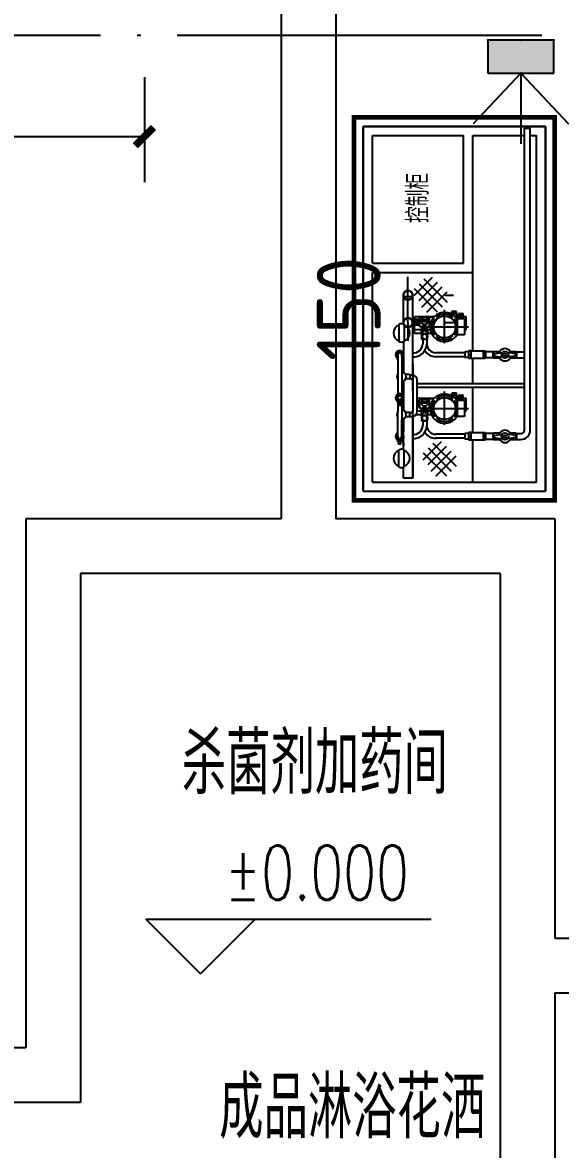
# Model space of a CAD drawing. Extents: x 36816 to 262577, y 14502 to 89811.
# Drawn here: x 208668 to 211617, y 39959 to 46137 of the extents above; entities that cross this region are included whole.
import ezdxf

# ---------------------------------------------------------------- set-up
doc = ezdxf.new("R2010")
doc.units = 0
doc.header["$LTSCALE"] = 1000
doc.header["$MEASUREMENT"] = 0
doc.linetypes.add('DOTE', pattern=[2.42, 2, -0.2, 0.02, -0.2])
doc.layers.get('0').update_dxf_attribs({"color": 8})
doc.layers.get('Defpoints').update_dxf_attribs({"color": 8})
for name, color, linetype in [('-人员定位', 6, 'Continuous'), ('3T_WOOD', 8, 'Continuous'), ('DIM_ELEV', 8, 'Continuous'), ('DIM_SYMB', 8, 'Continuous'), ('DOTE', 8, 'DOTE'), ('PUB_DIM', 8, 'Continuous'), ('PUB_TEXT', 8, 'Continuous'), ('设备', 8, 'Continuous')]:
    doc.layers.add(name, color=color, linetype=linetype)
doc.styles.add('_TCH_DIM', font='simplex.shx', dxfattribs={"bigfont": 'gbcbig.shx'})
doc.styles.add('_TCH_DIM_T3', font='simplex.shx', dxfattribs={"width": 0.705882, "bigfont": 'gbcbig.shx'})
doc.styles.add('st1', font='geditxt.shx', dxfattribs={"width": 0.8, "bigfont": 'dxt.shx'})
doc.styles.get("Standard").update_dxf_attribs({"font": 'gbenor.shx', "bigfont": 'gbcbig.shx'})
doc.dimstyles.new('_TCH_ARCH&&100', dxfattribs={"dimtxt": 297.5, "dimasz": 100, "dimexe": 250, "dimexo": 300, "dimgap": 126.25, "dimtad": 1, "dimdec": 0, "dimzin": 0, "dimdsep": 46, "dimtxsty": '_TCH_DIM_T3', "dimblk": 'ARCHTICK', "dimcen": 0.09, "dimclrt": 7, "dimazin": 2, "dimtfac": 1, "dimtdec": 0, "dimtix": 1, "dimtmove": 2, "dimatfit": 3, "dimldrblk": 'ARCHTICK', "dimfxl": 0, "dimtolj": 1, "dimtzin": 0, "dimarcsym": 0})
doc.dimstyles.get("Standard").update_dxf_attribs({"dimscale": 100, "dimtxt": 3.5, "dimasz": 1, "dimexe": 2.5, "dimexo": 3, "dimgap": 1.5, "dimtad": 1, "dimdec": 0, "dimzin": 0, "dimdsep": 46, "dimtxsty": 'Standard', "dimblk": 'ARCHTICK', "dimcen": 0.09, "dimadec": 0, "dimazin": 0, "dimtfac": 1, "dimtdec": 0, "dimtix": 1, "dimtmove": 2, "dimatfit": 3, "dimfxl": 0, "dimtolj": 1, "dimtzin": 0, "dimarcsym": 0})

# ---------------------------------------------------------------- blocks, each defined once
blk = doc.blocks.new('_DotSmall')
at = {"color": 0, "linetype": 'ByBlock', "lineweight": 100, "const_width": 0.5}
blk.add_lwpolyline([(-0.0625, 0, 1), (0.0625, 0, 1)], format="xyb", close=True, dxfattribs=at)
blk = doc.blocks.new('*D20')
at = {"layer": 'Defpoints', "color": 0, "transparency": 16777216}
for p in [(210685.8, 44641.9), (210781.1, 44641.9), (210685.8, 44491.9)]:
    blk.add_point(p, dxfattribs=at)
at = {"layer": '设备', "color": 0, "lineweight": -2, "transparency": 16777216}
for p, q in [((210781.1, 44641.9), (210781.1, 44741.9)), ((210781.1, 44491.9), (210781.1, 44641.9)), ((210985.8, 44641.9), (211031.1, 44641.9)), ((210781.1, 44491.9), (210781.1, 44391.9)), ((210985.8, 44491.9), (211031.1, 44491.9))]:
    blk.add_line(p, q, dxfattribs=at)
at = {"layer": '设备', "color": 0, "lineweight": -2, "transparency": 16777216, "xscale": 100, "yscale": 100, "zscale": 100}
for p, rotation in [((210781.1, 44641.9), 270), ((210781.1, 44491.9), 90)]:
    blk.add_blockref('_DotSmall', p, dxfattribs=dict(at, rotation=rotation))
at = {"layer": '设备', "color": 0, "transparency": 16777216, "insert": (210456.1, 44566.9), "char_height": 350, "attachment_point": 5, "rotation": 90}
blk.add_mtext('\\A1;150', dxfattribs=at)
blk = doc.blocks.new('_ArchTick')
at = {"color": 0, "linetype": 'ByBlock', "const_width": 0.4}
blk.add_lwpolyline([(-0.5, -0.5), (0.5, 0.5)], dxfattribs=at)
blk = doc.blocks.new('*D34')
at = {"layer": 'Defpoints', "color": 0, "transparency": 16777216}
for p in [(211835.8, 46698.6), (210735.8, 46116.3), (211835.8, 46116.3)]:
    blk.add_point(p, dxfattribs=at)
at = {"layer": 'PUB_DIM', "color": 0, "lineweight": -2, "transparency": 16777216}
for p, q in [((210735.8, 46416.3), (210735.8, 46948.6)), ((211835.8, 46416.3), (211835.8, 46948.6)), ((210735.8, 46698.6), (211835.8, 46698.6))]:
    blk.add_line(p, q, dxfattribs=at)
at = {"layer": 'PUB_DIM', "color": 0, "lineweight": -2, "transparency": 16777216, "xscale": 100, "yscale": 100, "zscale": 100, "rotation": 180}
blk.add_blockref('_ArchTick', (210735.8, 46698.6), dxfattribs=at)
at = {"layer": 'PUB_DIM', "color": 0, "lineweight": -2, "transparency": 16777216, "xscale": 100, "yscale": 100, "zscale": 100}
blk.add_blockref('_ArchTick', (211835.8, 46698.6), dxfattribs=at)
at = {"layer": 'PUB_DIM', "color": 7, "transparency": 16777216, "insert": (211285.8, 46973.6), "char_height": 297.5, "attachment_point": 5, "style": '_TCH_DIM_T3'}
blk.add_mtext('\\A1;1100', dxfattribs=at)
blk = doc.blocks.new('*D40')
at = {"layer": 'Defpoints', "color": 0, "transparency": 16777216}
for p in [(206835.8, 46136.6), (209335.8, 46136.6), (209335.8, 45511.8)]:
    blk.add_point(p, dxfattribs=at)
at = {"layer": 'PUB_DIM', "color": 0, "lineweight": -2, "transparency": 16777216}
for p, q in [((206835.8, 45836.6), (206835.8, 45261.8)), ((209335.8, 45836.6), (209335.8, 45261.8)), ((206835.8, 45511.8), (209335.8, 45511.8))]:
    blk.add_line(p, q, dxfattribs=at)
at = {"layer": 'PUB_DIM', "color": 0, "lineweight": -2, "transparency": 16777216, "xscale": 100, "yscale": 100, "zscale": 100, "rotation": 180}
blk.add_blockref('_ArchTick', (206835.8, 45511.8), dxfattribs=at)
at = {"layer": 'PUB_DIM', "color": 0, "lineweight": -2, "transparency": 16777216, "xscale": 100, "yscale": 100, "zscale": 100}
blk.add_blockref('_ArchTick', (209335.8, 45511.8), dxfattribs=at)
at = {"layer": 'PUB_DIM', "color": 7, "transparency": 16777216, "insert": (208085.8, 45786.8), "char_height": 297.5, "attachment_point": 5, "style": '_TCH_DIM_T3'}
blk.add_mtext('\\A1;2500', dxfattribs=at)
blk = doc.blocks.new('定位基站')
at = {"layer": '-人员定位', "ltscale": 0.01}
h = blk.add_hatch(color=256, dxfattribs=at)
h.dxf.hatch_style = 1
h.paths.add_polyline_path([(406524, 477798), (406524, 477617.1), (406162.1, 477617.1), (406162.1, 477798)])
at = {"layer": '-人员定位', "color": 6}
for p, q in [((406343, 477798), (406343, 478186.1)), ((406343, 477798), (406082.2, 478076.6)), ((406343, 477798), (406603.9, 478076.6)), ((406343, 477995.5), (406343, 477995.5)), ((406162.1, 477798), (406524, 477798)), ((406162.1, 477617.1), (406162.1, 477798)), ((406524, 477798), (406524, 477617.1)), ((406524, 477617.1), (406162.1, 477617.1))]:
    blk.add_line(p, q, dxfattribs=at)
for p in [(406343, 477798), (406162.1, 477617.1), (406343, 477617.1), (406524, 477617.1)]:
    blk.add_point(p, dxfattribs=at)

msp = doc.modelspace()

# ---------------------------------------------------------------- linework, layer by layer
at = {"layer": '3T_WOOD', "color": 117}
for p, q in [((210085.6, 46566.9, 0), (210085.6, 43416.9, 0)), ((210385.6, 46566.9, 0), (210385.6, 43416.9, 0)), ((210085.6, 43416.9, 0), (208685.8, 43416.9, 0)), ((208685.8, 43416.9, 0), (208685.8, 40516.9, 0)), ((211585.8, 43416.9, 0), (210385.6, 43416.9, 0)), ((211585.8, 43416.9, 0), (211585.8, 41116.9, 0)), ((211285.8, 43116.9, 0), (208985.8, 43116.9, 0)), ((208985.8, 43116.9, 0), (208985.8, 40216.9, 0)), ((211285.8, 43116.9, 0), (211285.8, 39696.9, 0)), ((211585.8, 41116.9, 0), (212275.8, 41116.9, 0)), ((211585.8, 40816.9, 0), (215425.8, 40816.9, 0)), ((211585.8, 40816.9, 0), (211585.8, 39696.9, 0)), ((208685.8, 40516.9, 0), (201815.8, 40516.9, 0)), ((208985.8, 40216.9, 0), (205635.8, 40216.9, 0))]:
    msp.add_line(p, q, dxfattribs=at)
at = {"layer": 'DIM_ELEV'}
for p, q in [((209643.2, 40922.4), (209343.2, 41222.4)), ((209343.2, 41222.4), (210908.2, 41222.4)), ((209643.2, 40922.4), (209943.2, 41222.4))]:
    msp.add_line(p, q, dxfattribs=at)
at = {"layer": 'DIM_SYMB'}
for points in [[(210235.6, 44640.3, 0, 0, 0), (210235.6, 45060.2, 40, 0, 0), (210235.6, 45210.2, 0, 0, 0)], [(208840, 41708.1, 0, 0, 0), (208840, 42032.4, 40, 0, 0), (208840, 42182.4, 0, 0, 0)], [(211422.8, 41746.8, 0, 0, 0), (211422.8, 42052.5, 40, 0, 0), (211422.8, 42202.5, 0, 0, 0)], [(211424.9, 40023.3, 0, 0, 0), (211424.9, 40317.6, 40, 0, 0), (211424.9, 40467.6, 0, 0, 0)]]:
    msp.add_lwpolyline(points, format="xyseb", dxfattribs=at)
at = {"layer": 'DOTE'}
msp.add_line((199835.8, 46066.9), (219835.8, 46066.9), dxfattribs=at)
at = {"layer": '设备', "color": 251}
for p, q in [((210485.7, 45616.9), (210485.7, 43516.9)), ((211585.8, 45616.9), (210485.7, 45616.9)), ((211585.8, 45616.9), (211585.8, 43516.9)), ((210535.8, 45566.9), (210535.8, 43566.9)), ((211535.8, 45566.9), (210535.8, 45566.9)), ((211535.8, 45566.9), (210535.8, 45566.9)), ((211535.8, 45566.9), (210535.8, 45566.9)), ((210535.8, 43566.9), (210535.8, 45566.9)), ((210535.8, 45566.9), (211535.8, 45566.9)), ((210535.8, 45566.9), (211535.8, 45566.9)), ((211419.8, 43903.1), (211419.8, 45556.9)), ((211419.8, 45556.9), (211451.8, 45556.9)), ((211451.8, 43903.1), (211451.8, 45556.9)), ((211535.8, 45566.9), (211535.8, 43566.9)), ((211535.8, 43566.9), (211535.8, 45566.9)), ((210585.8, 45516.9), (211085.8, 45516.9)), ((210585.8, 45516.9), (211085.8, 45516.9)), ((210585.8, 44816.9), (210585.8, 45516.9)), ((210585.8, 45516.9), (211085.8, 45516.9)), ((211085.8, 44816.9), (211085.8, 45516.9)), ((211135.8, 44336.8), (211135.8, 45516.9)), ((211135.8, 45516.9), (211419.8, 45516.9)), ((211135.8, 45516.9), (211419.8, 45516.9)), ((211135.8, 45516.9), (211419.8, 45516.9)), ((211451.8, 45516.9), (211485.8, 45516.9)), ((211451.8, 45516.9), (211485.8, 45516.9)), ((211451.8, 45516.9), (211485.8, 45516.9)), ((211485.8, 43616.9), (211485.8, 45516.9)), ((210585.8, 44816.9), (211085.8, 44816.9)), ((210585.8, 44766.9), (211135.8, 44766.9)), ((210585.8, 43616.9), (210585.8, 44766.9)), ((210815, 44639.7), (210915.5, 44740.3)), ((210868, 44731.2), (210995.1, 44604.1)), ((210815, 44678.2), (210942, 44551.1)), ((210841.5, 44613.2), (210942.1, 44713.8)), ((210841.5, 44704.7), (210968.6, 44577.6)), ((210857.7, 44576.4), (210968.6, 44687.3)), ((210756.8, 44483.6), (210756.8, 44632.6)), ((210806.8, 44632.6), (210756.8, 44632.6)), ((210806.8, 44205.4), (210806.8, 44632.6)), ((210884.2, 44549.9), (210995.1, 44660.8)), ((210981.8, 44379.2), (210981.8, 44561.5)), ((211048.1, 44542.9), (211019.8, 44542.9)), ((211021.3, 44537.4), (211021.3, 44552.9)), ((211046.3, 44552.9), (211021.3, 44552.9)), ((211046.3, 44515.2), (211046.3, 44552.9)), ((211061.3, 44541.9), (211080.3, 44541.9)), ((210730.8, 44482.6), (210730.8, 44387.2)), ((210760.8, 44482.6), (210760.8, 44387.2)), ((210923.7, 44522.9), (210816.8, 44522.9)), ((210816.8, 44432.9), (210816.8, 44522.9)), ((210817.8, 44479.9), (210817.8, 44509.9)), ((210827.8, 44509.9), (210817.8, 44509.9)), ((210827.8, 44479.9), (210817.8, 44479.9)), ((210827.8, 44479.9), (210827.8, 44509.9)), ((210841.8, 44508.9), (210827.8, 44508.9)), ((210841.8, 44480.9), (210827.8, 44480.9)), ((210923.7, 44522.9), (210831.3, 44522.9)), ((210923.7, 44522.9), (210831.3, 44522.9)), ((210923.7, 44522.9), (210831.3, 44522.9)), ((210923.7, 44522.9), (210831.3, 44522.9)), ((210841.8, 44508.9), (210831.3, 44508.9)), ((210841.8, 44508.9), (210831.3, 44508.9)), ((210841.8, 44508.9), (210831.3, 44508.9)), ((210841.8, 44508.9), (210831.3, 44508.9)), ((210841.8, 44480.9), (210831.3, 44480.9)), ((210841.8, 44480.9), (210831.3, 44480.9)), ((210841.8, 44480.9), (210831.3, 44480.9)), ((210841.8, 44480.9), (210831.3, 44480.9)), ((210835.8, 44480.9), (210835.8, 44508.9)), ((210835.8, 44480.9), (210835.8, 44508.9)), ((210835.8, 44480.9), (210835.8, 44508.9)), ((210835.8, 44480.9), (210835.8, 44508.9)), ((210835.8, 44480.9), (210835.8, 44508.9)), ((210841.8, 44480.9), (210841.8, 44508.9)), ((210841.8, 44480.9), (210841.8, 44508.9)), ((210841.8, 44480.9), (210841.8, 44508.9)), ((210841.8, 44480.9), (210841.8, 44508.9)), ((210841.8, 44480.9), (210841.8, 44508.9)), ((210846.8, 44505.9), (210841.8, 44505.9)), ((210846.8, 44505.9), (210841.8, 44505.9)), ((210846.8, 44505.9), (210841.8, 44505.9)), ((210846.8, 44505.9), (210841.8, 44505.9)), ((210846.8, 44483.9), (210841.8, 44483.9)), ((210846.8, 44483.9), (210841.8, 44483.9)), ((210846.8, 44483.9), (210841.8, 44483.9)), ((210846.8, 44483.9), (210841.8, 44483.9)), ((210922.8, 44521.9), (210846.8, 44521.9)), ((210846.8, 44467.9), (210846.8, 44521.9)), ((210846.8, 44467.9), (210846.8, 44521.9)), ((210860.3, 44496.9), (210860.3, 44506.9)), ((210885.3, 44506.9), (210860.3, 44506.9)), ((210860.3, 44496.9), (210860.3, 44506.9)), ((210885.3, 44496.9), (210860.3, 44496.9)), ((210885.3, 44496.9), (210885.3, 44506.9)), ((210898.8, 44467.9), (210898.8, 44521.9)), ((211058.3, 44522.9), (211046.3, 44522.9)), ((211090.8, 44511.9), (211050.8, 44511.9)), ((211050.8, 44511.9), (211050.8, 44423.9)), ((211058.3, 44517.9), (211058.3, 44538.9)), ((211058.3, 44536.9), (211083.3, 44536.9)), ((211058.3, 44517.9), (211059.3, 44516.9)), ((211059.3, 44516.9), (211058.3, 44515.9)), ((211058.3, 44511.9), (211058.3, 44515.9)), ((211059.3, 44516.9), (211082.3, 44516.9)), ((211064.6, 44536.9), (211064.6, 44516.9)), ((211070.8, 44511.9), (211070.8, 44516.9)), ((211077.1, 44536.9), (211077.1, 44516.9)), ((211083.3, 44517.9), (211082.3, 44516.9)), ((211082.3, 44516.9), (211083.3, 44515.9)), ((211083.3, 44517.9), (211083.3, 44538.9)), ((211100.7, 44522.9), (211083.3, 44522.9)), ((211083.3, 44511.9), (211083.3, 44515.9)), ((211090.8, 44511.9), (211090.8, 44423.9)), ((211100.7, 44452.9), (211100.7, 44522.9)), ((210846.8, 44477.9), (210816.8, 44477.9)), ((210903.2, 44452.9), (210816.8, 44452.9)), ((210855.8, 44432.9), (210816.8, 44432.9)), ((210846.8, 44477.9), (210831.3, 44477.9)), ((210846.8, 44477.9), (210831.3, 44477.9)), ((210846.8, 44477.9), (210831.3, 44477.9)), ((210846.8, 44477.9), (210831.3, 44477.9)), ((210903.2, 44452.9), (210831.3, 44452.9)), ((210855.8, 44432.9), (210831.3, 44432.9)), ((210855.8, 44432.9), (210831.3, 44432.9)), ((210855.8, 44432.9), (210831.3, 44432.9)), ((210855.8, 44432.9), (210831.3, 44432.9)), ((210856.8, 44467.9), (210846.8, 44467.9)), ((210856.8, 44467.9), (210846.8, 44467.9)), ((210855.8, 44430.9), (210855.8, 44452.9)), ((210855.8, 44430.9), (210855.8, 44452.9)), ((210889.8, 44430.9), (210855.8, 44430.9)), ((210856.8, 44467.9), (210856.8, 44453.9)), ((210856.8, 44453.9), (210856.8, 44467.9)), ((210856.8, 44467.9), (210856.8, 44453.9)), ((210856.8, 44453.9), (210856.8, 44467.9)), ((210856.8, 44398.9), (210856.8, 44430.9)), ((210856.8, 44398.9), (210856.8, 44430.9)), ((210886.8, 44452.9), (210858.8, 44452.9)), ((210875.8, 44468.9), (210865.8, 44468.9)), ((210875.8, 44466.9), (210865.8, 44466.9)), ((210898.8, 44467.9), (210884.8, 44467.9)), ((210884.8, 44467.9), (210884.8, 44453.9)), ((210888.8, 44398.9), (210888.8, 44430.9)), ((210889.8, 44430.9), (210889.8, 44452.9)), ((210909.9, 44432.9), (210889.8, 44432.9)), ((210891.8, 44467.9), (211112.9, 44467.9)), ((210902.4, 44477.9), (210898.8, 44477.9)), ((211090.8, 44423.9), (211050.8, 44423.9)), ((211100.7, 44452.9), (211090.8, 44452.9)), ((210756.8, 44386.1), (210756.8, 44323.2)), ((210888.8, 44398.9), (210856.8, 44398.9)), ((210861.8, 44398.9), (210861.8, 44375.9)), ((210883.8, 44398.9), (210883.8, 44375.9)), ((211135.8, 44336.8), (211135.8, 44361.9)), ((210723.3, 44290.1), (210723.3, 44296.4)), ((210724.8, 44294.7), (210723.3, 44294.7)), ((210724.8, 44315.4), (210724.8, 44099.8)), ((210724.8, 44314.9), (210724.8, 44210.2)), ((210746.8, 44315.4), (210746.8, 44099.8)), ((210746.8, 44314.9), (210746.8, 44220.9)), ((210748.3, 44294.7), (210746.8, 44294.7)), ((210748.3, 44290.1), (210748.3, 44296.4)), ((210756.8, 44307), (210756.8, 44218.4)), ((211093.3, 44326.9), (210933.8, 44326.9)), ((211093.3, 44304.9), (210933.8, 44304.9)), ((211113.3, 44331.8), (211093.3, 44331.8)), ((211093.3, 44331.8), (211093.3, 44299.8)), ((211113.3, 44299.8), (211093.3, 44299.8)), ((211112.5, 44324.5), (211112.5, 44304.3)), ((211114.8, 44315.8), (211126.5, 44315.8)), ((211127.9, 44336.9), (211115.4, 44336.9)), ((211115.4, 44336.8), (211192.4, 44336.8)), ((211116.8, 44336.8), (211115.4, 44336.8)), ((211203.5, 44294.8), (211115.4, 44294.8)), ((211126.5, 44336.9), (211126.5, 44294.9)), ((211135.8, 44158.6), (211135.8, 44294.8)), ((211135.8, 44158.6), (211135.8, 44294.8)), ((211190.9, 44336.8), (211203.5, 44336.8)), ((211192.4, 44336.8), (211192.4, 44294.8)), ((211204.1, 44315.8), (211192.4, 44315.8)), ((211249.2, 44299.4), (211205.4, 44299.4)), ((211208.8, 44331.4), (211205.6, 44331.4)), ((211206.4, 44324.5), (211206.4, 44304.3)), ((211248.7, 44331.4), (211208.8, 44331.4)), ((211251.7, 44334.2), (211248.7, 44331.2)), ((211248.7, 44299.7), (211248.7, 44331.2)), ((211248.7, 44299.7), (211251.7, 44296.7)), ((211251.7, 44334.2), (211284.4, 44334.2)), ((211251.7, 44296.7), (211251.7, 44334.2)), ((211284.4, 44296.7), (211251.7, 44296.7)), ((211252.5, 44320.7), (211298.8, 44328.3)), ((211252.5, 44310.2), (211298.8, 44302.6)), ((211284.4, 44325.9), (211284.4, 44334.2)), ((211284.4, 44296.7), (211284.4, 44304.9)), ((211372.5, 44320.7), (211326.2, 44328.3)), ((211372.5, 44310.2), (211326.2, 44302.6)), ((211340.5, 44334.2), (211340.5, 44325.9)), ((211340.5, 44334.2), (211373.2, 44334.2)), ((211340.5, 44304.9), (211340.5, 44296.7)), ((211373.2, 44296.7), (211340.5, 44296.7)), ((211373.2, 44334.2), (211376.2, 44331.2)), ((211373.2, 44296.7), (211373.2, 44334.2)), ((211376.2, 44299.7), (211373.2, 44296.7)), ((211375.5, 44299.2), (211419.8, 44299.2)), ((211376.2, 44331.2), (211419.8, 44331.2)), ((211376.2, 44331.2), (211376.2, 44299.7)), ((210723.3, 44290.1), (210724.8, 44290.1)), ((210746.8, 44290.1), (210748.3, 44290.1)), ((210756.8, 44218.4), (210756.8, 44281.8)), ((210806.8, 44265.2), (210806.8, 44000.6)), ((210806.8, 44118.4), (210806.8, 44241.5)), ((210756.8, 44171.3), (210756.8, 44088.2)), ((210790.8, 44206.9), (210768.9, 44206.9)), ((210790.8, 44206.9), (210768.9, 44206.9)), ((210790.8, 44182.9), (210768.9, 44182.9)), ((210790.8, 44182.9), (210768.9, 44182.9)), ((210790.8, 44206.9), (210790.8, 44182.9)), ((210790.8, 44205.9), (210801.3, 44205.9)), ((210790.8, 44183.9), (210801.3, 44183.9)), ((210809.3, 44006.4), (210809.3, 44175.9)), ((210831.3, 44005.4), (210831.3, 44175.9)), ((210831.3, 44158.6), (211419.8, 44158.6)), ((210831.3, 44138.6), (211419.8, 44138.6)), ((210981.8, 43931.7), (210981.8, 44114.1)), ((211135.8, 44158.6), (211135.8, 44161.4)), ((211135.8, 44019.9), (211135.8, 44138.6)), ((211135.8, 43889.3), (211135.8, 44138.6)), ((211135.8, 43889.3), (211135.8, 44134.9)), ((210723.3, 44055.1), (210723.3, 44061.4)), ((210748.3, 44059.7), (210723.3, 44059.7)), ((210723.3, 44055.1), (210748.3, 44055.1)), ((210724.8, 44055.1), (210724.8, 44002.7)), ((210729.8, 44052.6), (210741.8, 44052.6)), ((210729.8, 44037.6), (210729.8, 44052.6)), ((210730.8, 44052.6), (210730.8, 44055.1)), ((210740.8, 44052.6), (210740.8, 44055.1)), ((210741.8, 44037.6), (210741.8, 44052.6)), ((210746.8, 44055.1), (210746.8, 43961.4)), ((210748.3, 44055.1), (210748.3, 44061.4)), ((210756.8, 44072.1), (210756.8, 44010.9)), ((210923.7, 44075.4), (210831.3, 44075.4)), ((210923.7, 44075.4), (210831.3, 44075.4)), ((210923.7, 44075.4), (210831.3, 44075.4)), ((210923.7, 44075.4), (210831.3, 44075.4)), ((210923.7, 44075.4), (210831.3, 44075.4)), ((210841.8, 44061.4), (210831.3, 44061.4)), ((210841.8, 44061.4), (210831.3, 44061.4)), ((210841.8, 44061.4), (210831.3, 44061.4)), ((210841.8, 44061.4), (210831.3, 44061.4)), ((210841.8, 44061.4), (210831.3, 44061.4)), ((210835.8, 44033.4), (210835.8, 44061.4)), ((210835.8, 44033.4), (210835.8, 44061.4)), ((210835.8, 44033.4), (210835.8, 44061.4)), ((210835.8, 44033.4), (210835.8, 44061.4)), ((210835.8, 44033.4), (210835.8, 44061.4)), ((210841.8, 44033.4), (210841.8, 44061.4)), ((210841.8, 44033.4), (210841.8, 44061.4)), ((210841.8, 44033.4), (210841.8, 44061.4)), ((210841.8, 44033.4), (210841.8, 44061.4)), ((210841.8, 44033.4), (210841.8, 44061.4)), ((210846.8, 44058.4), (210841.8, 44058.4)), ((210846.8, 44058.4), (210841.8, 44058.4)), ((210846.8, 44058.4), (210841.8, 44058.4)), ((210846.8, 44058.4), (210841.8, 44058.4)), ((210922.8, 44074.4), (210846.8, 44074.4)), ((210846.8, 44020.4), (210846.8, 44074.4)), ((210846.8, 44020.4), (210846.8, 44074.4)), ((210860.3, 44049.4), (210860.3, 44059.4)), ((210885.3, 44059.4), (210860.3, 44059.4)), ((210860.3, 44049.4), (210860.3, 44059.4)), ((210885.3, 44049.4), (210860.3, 44049.4)), ((210885.3, 44049.4), (210885.3, 44059.4)), ((210898.8, 44020.4), (210898.8, 44074.4)), ((211048.1, 44095.4), (211019.8, 44095.4)), ((211021.3, 44089.9), (211021.3, 44105.4)), ((211046.3, 44105.4), (211021.3, 44105.4)), ((211046.3, 44067.7), (211046.3, 44105.4)), ((211058.3, 44075.4), (211046.3, 44075.4)), ((211090.8, 44064.4), (211050.8, 44064.4)), ((211050.8, 44064.4), (211050.8, 43976.4)), ((211058.3, 44070.4), (211058.3, 44091.4)), ((211058.3, 44089.4), (211083.3, 44089.4)), ((211058.3, 44070.4), (211059.3, 44069.4)), ((211059.3, 44069.4), (211058.3, 44068.4)), ((211058.3, 44064.4), (211058.3, 44068.4)), ((211059.3, 44069.4), (211082.3, 44069.4)), ((211061.3, 44094.4), (211080.3, 44094.4)), ((211064.6, 44089.4), (211064.6, 44069.4)), ((211070.8, 44064.4), (211070.8, 44069.4)), ((211077.1, 44089.4), (211077.1, 44069.4)), ((211083.3, 44070.4), (211082.3, 44069.4)), ((211082.3, 44069.4), (211083.3, 44068.4)), ((211083.3, 44070.4), (211083.3, 44091.4)), ((211100.7, 44075.4), (211083.3, 44075.4)), ((211083.3, 44064.4), (211083.3, 44068.4)), ((211090.8, 44064.4), (211090.8, 43976.4)), ((211100.7, 44005.4), (211100.7, 44075.4)), ((210724.8, 43867.4), (210724.8, 44002.7)), ((210741.8, 44037.6), (210729.8, 44037.6)), ((210790.8, 43999.4), (210768.9, 43999.4)), ((210790.8, 43999.4), (210768.9, 43999.4)), ((210790.8, 43975.4), (210790.8, 43999.4)), ((210790.8, 43998.4), (210801.3, 43998.4)), ((210806.8, 43639.2), (210806.8, 44011.7)), ((210855.8, 43985.4), (210822.7, 43985.4)), ((210841.8, 44033.4), (210831.3, 44033.4)), ((210841.8, 44033.4), (210831.3, 44033.4)), ((210841.8, 44033.4), (210831.3, 44033.4)), ((210841.8, 44033.4), (210831.3, 44033.4)), ((210841.8, 44033.4), (210831.3, 44033.4)), ((210846.8, 44030.4), (210831.3, 44030.4)), ((210846.8, 44030.4), (210831.3, 44030.4)), ((210846.8, 44030.4), (210831.3, 44030.4)), ((210846.8, 44030.4), (210831.3, 44030.4)), ((210846.8, 44030.4), (210831.3, 44030.4)), ((210903.2, 44005.4), (210831.3, 44005.4)), ((210903.2, 44005.4), (210831.3, 44005.4)), ((210855.8, 43985.4), (210831.3, 43985.4)), ((210855.8, 43985.4), (210831.3, 43985.4)), ((210855.8, 43985.4), (210831.3, 43985.4)), ((210855.8, 43985.4), (210831.3, 43985.4)), ((210846.8, 44036.4), (210841.8, 44036.4)), ((210846.8, 44036.4), (210841.8, 44036.4)), ((210846.8, 44036.4), (210841.8, 44036.4)), ((210846.8, 44036.4), (210841.8, 44036.4)), ((210856.8, 44020.4), (210846.8, 44020.4)), ((210856.8, 44020.4), (210846.8, 44020.4)), ((210855.8, 43983.4), (210855.8, 44005.4)), ((210855.8, 43983.4), (210855.8, 44005.4)), ((210856.8, 44020.4), (210856.8, 44006.4)), ((210856.8, 44006.4), (210856.8, 44020.4)), ((210856.8, 44020.4), (210856.8, 44006.4)), ((210856.8, 44006.4), (210856.8, 44020.4)), ((210886.8, 44005.4), (210858.8, 44005.4)), ((210875.8, 44021.4), (210865.8, 44021.4)), ((210875.8, 44019.4), (210865.8, 44019.4)), ((210898.8, 44020.4), (210884.8, 44020.4)), ((210884.8, 44020.4), (210884.8, 44006.4)), ((210889.8, 43983.4), (210889.8, 44005.4)), ((210909.9, 43985.4), (210889.8, 43985.4)), ((210891.8, 44020.4), (211112.9, 44020.4)), ((210902.4, 44030.4), (210898.8, 44030.4)), ((211100.7, 44005.4), (211090.8, 44005.4)), ((210746.8, 43867.4), (210746.8, 43961.4)), ((210756.8, 43875.5), (210756.8, 43963.8)), ((210756.8, 43963.2), (210756.8, 43895)), ((210790.8, 43975.4), (210768.9, 43975.4)), ((210790.8, 43975.4), (210768.9, 43975.4)), ((210790.8, 43976.4), (210801.3, 43976.4)), ((210806.8, 43976.9), (210806.8, 43639.2)), ((210889.8, 43983.4), (210855.8, 43983.4)), ((210856.8, 43951.4), (210856.8, 43983.4)), ((210856.8, 43951.4), (210856.8, 43983.4)), ((210888.8, 43951.4), (210856.8, 43951.4)), ((210861.8, 43951.4), (210861.8, 43928.4)), ((210883.8, 43951.4), (210883.8, 43928.4)), ((210888.8, 43951.4), (210888.8, 43983.4)), ((211090.8, 43976.4), (211050.8, 43976.4)), ((211093.3, 43879.4), (210933.8, 43879.4)), ((211113.3, 43884.3), (211093.3, 43884.3)), ((211093.3, 43884.3), (211093.3, 43852.3)), ((211112.5, 43877), (211112.5, 43856.9)), ((211114.8, 43868.3), (211126.5, 43868.3)), ((211127.9, 43889.4), (211115.4, 43889.4)), ((211115.4, 43889.3), (211192.4, 43889.3)), ((211116.8, 43889.3), (211115.4, 43889.3)), ((211126.5, 43889.4), (211126.5, 43847.4)), ((211190.9, 43889.3), (211203.5, 43889.3)), ((211192.4, 43889.3), (211192.4, 43847.3)), ((211204.1, 43868.3), (211192.4, 43868.3)), ((211208.8, 43883.9), (211205.6, 43883.9)), ((211206.4, 43877), (211206.4, 43856.9)), ((211248.9, 43883.9), (211208.8, 43883.9)), ((211251.7, 43886.7), (211248.7, 43883.7)), ((211248.7, 43852.2), (211248.7, 43883.7)), ((211251.7, 43886.7), (211284.4, 43886.7)), ((211251.7, 43849.2), (211251.7, 43886.7)), ((211252.5, 43873.2), (211298.8, 43880.8)), ((211252.5, 43862.7), (211298.8, 43855.1)), ((211284.4, 43878.4), (211284.4, 43886.7)), ((211372.5, 43873.2), (211326.2, 43880.8)), ((211372.5, 43862.7), (211326.2, 43855.1)), ((211340.5, 43886.7), (211340.5, 43878.4)), ((211340.5, 43886.7), (211373.2, 43886.7)), ((211373.2, 43886.7), (211376.2, 43883.7)), ((211373.2, 43849.2), (211373.2, 43886.7)), ((211376.2, 43883.7), (211376.2, 43852.2)), ((211376.2, 43883.1), (211399.8, 43883.1)), ((210723.3, 43842.4), (210723.3, 43848.7)), ((210748.3, 43847), (210723.3, 43847)), ((210723.3, 43842.4), (210748.3, 43842.4)), ((210729.8, 43839.9), (210741.8, 43839.9)), ((210729.8, 43824.9), (210729.8, 43839.9)), ((210741.8, 43824.9), (210729.8, 43824.9)), ((210730.8, 43839.9), (210730.8, 43842.4)), ((210740.8, 43839.9), (210740.8, 43842.4)), ((210741.8, 43824.9), (210741.8, 43839.9)), ((210748.3, 43842.4), (210748.3, 43848.7)), ((210756.8, 43796.2), (210756.8, 43859.3)), ((210756.8, 43834), (210756.8, 43814.3)), ((210865, 43740), (210965.5, 43840.6)), ((210891.5, 43713.5), (210992.1, 43814.1)), ((210891.5, 43805), (211018.6, 43677.9)), ((210918, 43831.5), (211045.1, 43704.4)), ((211093.3, 43857.4), (210933.8, 43857.4)), ((211113.3, 43852.3), (211093.3, 43852.3)), ((211203.5, 43847.3), (211115.4, 43847.3)), ((211135.8, 43817.2), (211135.8, 43847.3)), ((211135.8, 43616.9), (211135.8, 43817.2)), ((211249, 43851.9), (211205.4, 43851.9)), ((211248.7, 43852.2), (211251.7, 43849.2)), ((211284.4, 43849.2), (211251.7, 43849.2)), ((211284.4, 43849.2), (211284.4, 43857.5)), ((211340.5, 43857.5), (211340.5, 43849.2)), ((211373.2, 43849.2), (211340.5, 43849.2)), ((211376.2, 43852.2), (211373.2, 43849.2)), ((211375.2, 43851.1), (211399.8, 43851.1)), ((210730.8, 43699.7), (210730.8, 43795.1)), ((210760.8, 43699.7), (210760.8, 43795.1)), ((210806.8, 43639.2), (210806.8, 43739.2)), ((210865, 43778.4), (210992, 43651.4)), ((210907.7, 43676.7), (211018.6, 43787.5)), ((210934.2, 43650.2), (211045.1, 43761)), ((210756.8, 43639.2), (210756.8, 43698.6)), ((210585.8, 43616.9), (211485.8, 43616.9)), ((210806.8, 43639.2), (210756.8, 43639.2)), ((210535.8, 43566.9), (211535.8, 43566.9)), ((211585.8, 43516.9), (210485.7, 43516.9))]:
    msp.add_line(p, q, dxfattribs=at)
at = {"layer": '设备', "color": 251, "const_width": 25}
msp.add_lwpolyline([(211585.8, 45616.9), (210485.7, 45616.9), (210485.7, 43516.9), (211585.8, 43516.9), (211585.8, 45616.9)], dxfattribs=at)
at = {"layer": '设备', "color": 251}
for points in [[(210857.8, 44414.9), (210865.3, 44401.9), (210880.3, 44401.9), (210887.8, 44414.9), (210880.3, 44427.9), (210865.3, 44427.9)], [(210857.8, 43967.4), (210865.3, 43954.4), (210880.3, 43954.4), (210887.8, 43967.4), (210880.3, 43980.4), (210865.3, 43980.4)]]:
    msp.add_lwpolyline(points, close=True, dxfattribs=at)
for points in [[(211252.5, 44320.7), (211252.5, 44310.2)], [(211372.5, 44320.7), (211372.5, 44310.2)], [(211252.5, 43873.2), (211252.5, 43862.7)], [(211372.5, 43873.2), (211372.5, 43862.7)]]:
    msp.add_lwpolyline(points, dxfattribs=at)
for centre, radius in [((211034, 44542.9), 5.5), ((210872.8, 44501.9), 20), ((210981.8, 44467.9), 60), ((210872.8, 44414.9), 15), ((210870.8, 44467.9), 8), ((210870.8, 44467.9), 5), ((211312.5, 44315.4), 18.8), ((211312.5, 44315.4), 7.5), ((210735.8, 44080.1), 15), ((210735.8, 44080.1), 11), ((210872.8, 44054.4), 20), ((210981.8, 44020.4), 60), ((211034, 44095.4), 5.5), ((210870.8, 44020.4), 8), ((210870.8, 44020.4), 5), ((210872.8, 43967.4), 15), ((211312.5, 43867.9), 18.8), ((211312.5, 43867.9), 7.5)]:
    msp.add_circle(centre, radius, dxfattribs=at)
for centre, radius, start, end in [((210981.8, 44467.9), 80, 30.40155, 329.59845), ((211061.3, 44538.9), 3, 90, 180), ((211080.3, 44538.9), 3, 0, 90), ((210745.8, 44434.9), 50, 72.5424, 107.4576), ((210981.8, 44467.9), 70, 144.83823, 215.16177), ((210926.2, 44507), 2, 59.47751, 144.83823), ((210932.3, 44517.4), 10, 239.47751, 30.52249), ((210942.7, 44523.5), 2, 125.16177, 210.52249), ((210981.8, 44467.9), 70, 54.83823, 125.16177), ((211031.3, 44517.4), 10, 149.47751, 300.52249), ((211021, 44523.5), 2, 329.47751, 54.83823), ((211037.4, 44507), 2, 35.16177, 120.52249), ((210981.8, 44467.9), 70, 9.69632, 35.16177), ((210745.8, 44434.9), 45, 109.47122, 250.52878), ((210745.8, 44434.9), 45, 289.47122, 70.52878), ((210872.8, 44428.7), 17.1, 7.15267, 172.84733), ((210857.8, 44453.9), 1, 180, 270), ((210857.8, 44453.9), 1, 180, 270), ((210883.8, 44453.9), 1, 270, 0), ((210926.2, 44428.7), 2, 215.16177, 300.52249), ((210932.3, 44418.4), 10, 329.47751, 120.52249), ((211031.3, 44418.4), 10, 59.47751, 210.52249), ((211037.4, 44428.7), 2, 239.47751, 324.83823), ((210981.8, 44467.9), 70, 324.83823, 350.30368), ((210745.8, 44434.9), 50, 252.5424, 287.4576), ((210811.8, 44375.9), 50, 264.26083, 0), ((210811.8, 44375.9), 72, 266.01792, 357.90744), ((210933.8, 44376.9), 50, 180, 270), ((210942.7, 44412.3), 2, 149.47751, 234.83823), ((210981.8, 44467.9), 70, 234.83823, 305.16177), ((210735.8, 44315.1), 22.5, 303.74899, 236.25101), ((210735.8, 44315.1), 15, 317.16657, 222.83343), ((210735.8, 44315.1), 11, 358.70931, 181.29069), ((210933.8, 44376.9), 72, 212.55574, 270), ((211135.6, 44325.7), 23, 151.32089, 205.54564), ((211135.6, 44305.8), 23, 154.45436, 208.67911), ((211183.3, 44325.7), 23, 334.45436, 28.67911), ((211183.3, 44305.8), 23, 331.32089, 25.54564), ((211312.5, 44315.4), 33.8, 33.74901, 146.25101), ((211312.5, 44315.4), 33.8, 213.74899, 326.25099), ((210745.8, 44194.9), 26, 143.87107, 216.12893), ((210745.8, 44194.9), 26, 272.20423, 87.79577), ((210801.3, 44175.9), 30, 0, 90), ((210801.3, 44175.9), 8, 0, 90), ((210735.8, 44080.1), 22.5, 303.74899, 236.25101), ((210981.8, 44020.4), 80, 30.40155, 329.59845), ((210981.8, 44020.4), 70, 144.83823, 215.16177), ((210926.2, 44059.5), 2, 59.47751, 144.83823), ((210932.3, 44069.9), 10, 239.47751, 30.52249), ((210942.7, 44076), 2, 125.16177, 210.52249), ((210981.8, 44020.4), 70, 54.83823, 125.16177), ((211031.3, 44069.9), 10, 149.47751, 300.52249), ((211021, 44076), 2, 329.47751, 54.83823), ((211037.4, 44059.5), 2, 35.16177, 120.52249), ((210981.8, 44020.4), 70, 9.69632, 35.16177), ((211061.3, 44091.4), 3, 90, 180), ((211080.3, 44091.4), 3, 0, 90), ((210745.8, 43987.4), 26, 143.87107, 216.12893), ((210745.8, 43987.4), 26, 272.20423, 87.79577), ((210801.3, 44006.4), 30, 270, 0), ((210801.3, 44006.4), 8, 270, 0), ((210872.8, 43981.2), 17.1, 7.15267, 172.84733), ((210857.8, 44006.4), 1, 180, 270), ((210857.8, 44006.4), 1, 180, 270), ((210883.8, 44006.4), 1, 270, 0), ((210981.8, 44020.4), 70, 324.83823, 350.30368), ((210811.8, 43928.4), 50, 264.26083, 0), ((210811.8, 43928.4), 72, 266.01792, 357.90744), ((210933.8, 43929.4), 50, 180, 270), ((210926.2, 43981.2), 2, 215.16177, 300.52249), ((210932.3, 43970.9), 10, 329.47751, 120.52249), ((210942.7, 43964.8), 2, 149.47751, 234.83823), ((210981.8, 44020.4), 70, 234.83823, 305.16177), ((211031.3, 43970.9), 10, 59.47751, 210.52249), ((211021, 43964.8), 2, 305.16177, 30.52249), ((211037.4, 43981.2), 2, 239.47751, 324.83823), ((210735.8, 43867.4), 22.5, 119.26758, 236.25101), ((210735.8, 43867.4), 15, 137.16657, 42.83343), ((210735.8, 43867.4), 11, 180, 0), ((210735.8, 43867.4), 11, 180, 0), ((210735.8, 43867.4), 22.5, 303.74899, 60.73242), ((210933.8, 43929.4), 72, 212.55574, 270), ((211135.6, 43878.2), 23, 151.32089, 205.54564), ((211135.6, 43858.3), 23, 154.45436, 208.67911), ((211183.3, 43878.2), 23, 334.45436, 28.67911), ((211183.3, 43858.3), 23, 331.32089, 25.54564), ((211312.5, 43867.9), 33.8, 33.74901, 146.25101), ((211399.8, 43903.1), 52, 270, 0), ((211399.8, 43903.1), 20, 270, 0), ((211312.5, 43867.9), 33.8, 213.74899, 326.25099), ((210745.8, 43747.4), 45, 109.47122, 250.52878), ((210745.8, 43747.4), 50, 72.5424, 107.4576), ((210745.8, 43747.4), 45, 289.47122, 70.52878), ((210745.8, 43747.4), 50, 252.5424, 287.4576)]:
    msp.add_arc(centre, radius, start, end, dxfattribs=at)
for p in [(211066.6, 44536.9), (211075, 44536.9), (211066.6, 44089.4), (211075, 44089.4)]:
    msp.add_point(p, dxfattribs=at)

# ---------------------------------------------------------------- block references
at = {"layer": '-人员定位', "xscale": -1, "rotation": 180}
msp.add_blockref('定位基站', (-194943.2, 523657.5), dxfattribs=at)

# ---------------------------------------------------------------- texts
at = {"layer": 'PUB_TEXT'}
msp.add_text('杀菌剂加药间', height=337.59, dxfattribs=at).set_placement((209541.5, 41907, 337350.9))
at = {"layer": 'PUB_TEXT', "style": '_TCH_DIM', "width": 0.705882}
msp.add_text('%%P0.000', height=297.5, dxfattribs=at).set_placement((209778.2, 41327.4))
at = {"layer": 'PUB_TEXT', "style": '_TCH_DIM'}
msp.add_text('成品淋浴花洒', height=337.59, dxfattribs=at).set_placement((209745.9, 40019.8))
at = {"layer": '设备', "color": 251, "insert": (210835.4, 45312), "char_height": 120, "attachment_point": 6, "rotation": 90, "style": 'st1'}
msp.add_mtext('控制柜', dxfattribs=at)

# ---------------------------------------------------------------- dimensions: what is measured, and where the dimension line sits
at = {"layer": 'PUB_DIM'}
for p1, p2, distance, picture, middle in [((210735.8, 46116.3), (211835.8, 46116.3), 582.2, '*D34', (211285.8, 46973.6)), ((206835.8, 46136.6), (209335.8, 46136.6), -624.8, '*D40', (208085.8, 45786.8))]:
    dim = msp.add_aligned_dim(p1=p1, p2=p2, distance=distance, dimstyle='_TCH_ARCH&&100', dxfattribs=at)
    dim.commit()
    dim.dimension.update_dxf_attribs({"geometry": picture, "text_midpoint": middle})
at = {"layer": '设备', "color": 251}
dim = msp.add_linear_dim(base=(210781.1, 44641.9), p1=(210685.8, 44491.9), p2=(210685.8, 44641.9), angle=270, dimstyle='Standard', override={"dimblk1": 'DotSmall', "dimblk2": 'DotSmall', "dimsah": 1}, dxfattribs=at)
dim.commit()
dim.dimension.update_dxf_attribs({"geometry": '*D20', "text_midpoint": (210456.1, 44566.9)})

doc.saveas('drawing.dxf')
